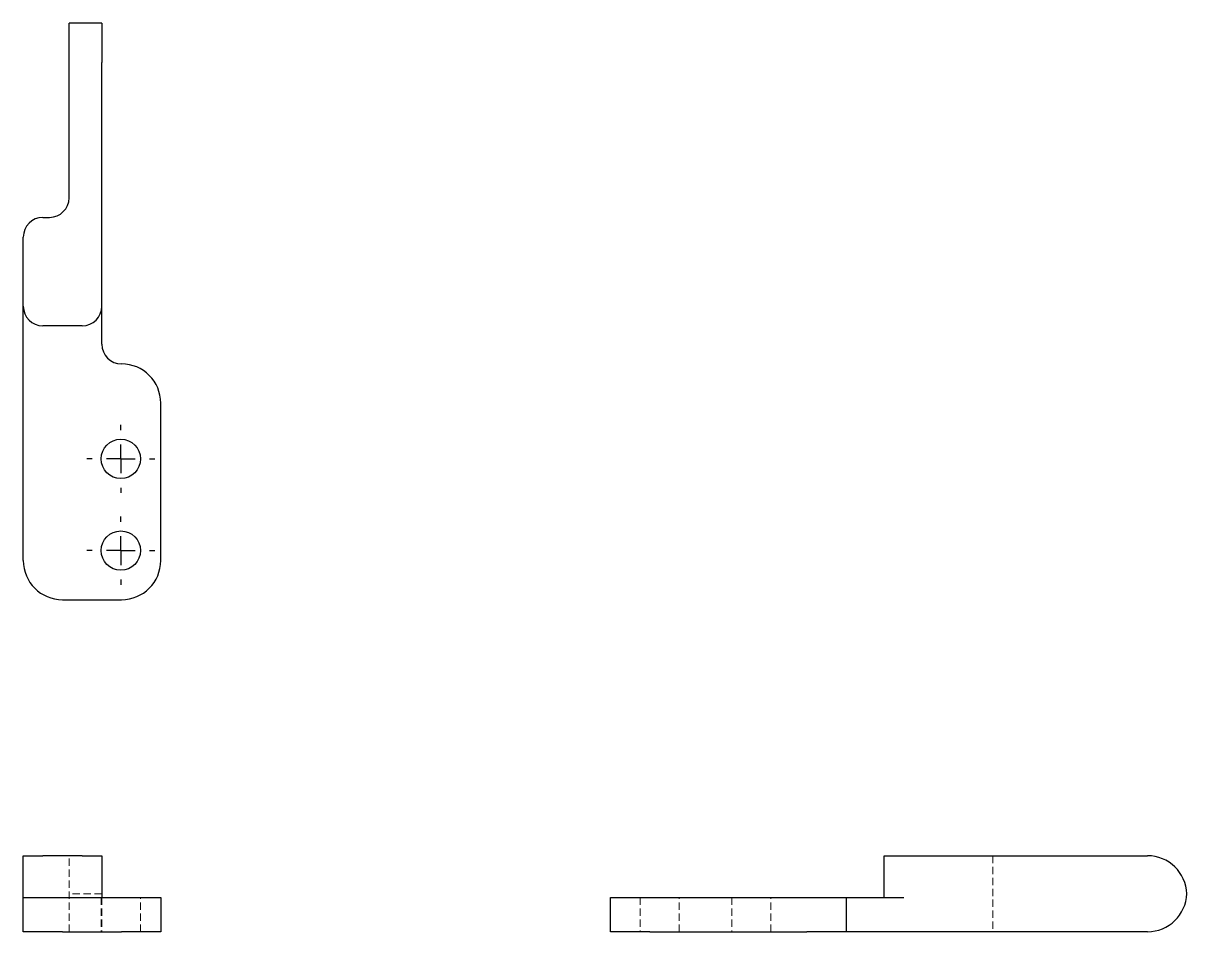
# Model space of a CAD drawing. Header units: millimetres. Extents: x 71 to 273, y 50 to 208.
import ezdxf

# ---------------------------------------------------------------- set-up
doc = ezdxf.new("R2010")
doc.units = ezdxf.units.MM
doc.linetypes.add('HIDDEN', pattern=[1.905, 1.27, -0.635])
doc.layers.add('10', color=7, linetype='Continuous')

# ---------------------------------------------------------------- blocks, each defined once
blk = doc.blocks.new('SW_CENTERMARKSYMBOL_0')
at = {"layer": '10', "color": 0}
for p, q in [((0, 5), (0, 5.91)), ((0, 0), (0, 2.5)), ((-5, 0), (-5.91, 0)), ((0, 0), (-2.5, 0)), ((0, 0), (0, -2.5)), ((0, 0), (2.5, 0)), ((5, 0), (5.91, 0)), ((0, -5), (0, -5.91))]:
    blk.add_line(p, q, dxfattribs=at)
blk = doc.blocks.new('SW_CENTERMARKSYMBOL_1')
at = {"layer": '10', "color": 0}
for p, q in [((0, 5), (0, 5.91)), ((0, 0), (0, 2.5)), ((-5, 0), (-5.91, 0)), ((0, 0), (-2.5, 0)), ((0, 0), (0, -2.5)), ((0, 0), (2.5, 0)), ((5, 0), (5.91, 0)), ((0, -5), (0, -5.91))]:
    blk.add_line(p, q, dxfattribs=at)

msp = doc.modelspace()

# ---------------------------------------------------------------- linework, layer by layer
at = {"color": 7, "linetype": 'Continuous', "lineweight": 25}
for p, q in [((84.7, 208), (79.02, 208)), ((79.02, 201.19), (79.02, 208)), ((84.7, 208), (84.7, 201.19)), ((79.02, 177.74), (79.02, 201.19)), ((84.7, 158.92), (84.7, 201.19)), ((74.48, 174.33), (75.61, 174.33)), ((71.07, 158.92), (71.07, 170.92)), ((71.07, 114.82), (71.07, 158.92)), ((84.7, 152.32), (84.7, 158.92)), ((81.3, 155.51), (74.48, 155.51)), ((94.93, 114.82), (94.93, 142.09)), ((77.89, 108), (88.11, 108)), ((71.07, 63.59), (74.48, 63.59)), ((71.07, 56.32), (71.07, 63.59)), ((81.3, 63.59), (74.48, 63.59)), ((81.3, 63.59), (84.7, 63.59)), ((84.7, 63.59), (84.7, 56.32)), ((220.51, 56.32), (220.51, 63.59)), ((220.51, 63.59), (223.92, 63.59)), ((223.92, 63.59), (266.19, 63.59)), ((71.07, 50.41), (71.07, 56.32)), ((71.07, 56.32), (77.89, 56.32)), ((77.89, 56.32), (88.11, 56.32)), ((88.11, 56.32), (94.93, 56.32)), ((94.93, 56.32), (94.93, 50.41)), ((173, 50.41), (173, 56.32)), ((173, 56.32), (179.82, 56.32)), ((179.82, 56.32), (207.09, 56.32)), ((207.09, 56.32), (213.91, 56.32)), ((213.91, 56.32), (213.91, 50.41)), ((213.91, 56.32), (217.32, 56.32)), ((217.32, 56.32), (223.92, 56.32)), ((77.89, 50.41), (71.07, 50.41)), ((77.89, 50.41), (88.11, 50.41)), ((94.93, 50.41), (88.11, 50.41)), ((179.82, 50.41), (173, 50.41)), ((179.82, 50.41), (207.09, 50.41)), ((213.91, 50.41), (207.09, 50.41)), ((217.32, 50.41), (213.91, 50.41)), ((266.19, 50.41), (217.32, 50.41))]:
    msp.add_line(p, q, dxfattribs=at)
at = {"color": 7, "linetype": 'HIDDEN', "lineweight": 18}
for p, q in [((79.02, 50.41), (79.02, 63.59)), ((239.33, 63.59), (239.33, 50.41)), ((84.7, 57), (79.02, 57)), ((84.59, 56.32), (84.59, 50.41)), ((84.7, 56.32), (84.7, 50.41)), ((91.41, 50.41), (91.41, 56.32)), ((178.11, 56.32), (178.11, 50.41)), ((184.93, 50.41), (184.93, 56.32)), ((194.02, 56.32), (194.02, 50.41)), ((200.84, 50.41), (200.84, 56.32))]:
    msp.add_line(p, q, dxfattribs=at)
at = {"color": 7, "linetype": 'Continuous', "lineweight": 25}
for centre in [(88, 132.43), (88, 116.52)]:
    msp.add_circle(centre, 3.41, dxfattribs=at)
for centre, radius, start, end in [((75.61, 177.74), 3.41, 270, 0), ((74.48, 170.92), 3.41, 90, 180), ((74.48, 158.92), 3.41, 180, 270), ((81.3, 158.92), 3.41, 270, 0), ((88.11, 152.32), 3.41, 180, 270), ((88.11, 142.09), 6.82, 0, 90), ((77.89, 114.82), 6.82, 180, 270), ((88.11, 114.82), 6.82, 270, 0), ((266.19, 56.77), 6.82, 1.9102, 90), ((266.19, 57.23), 6.82, 270, 358.0898)]:
    msp.add_arc(centre, radius, start, end, dxfattribs=at)

# ---------------------------------------------------------------- block references
at = {"layer": '10'}
for name, p in [('SW_CENTERMARKSYMBOL_1', (88, 132.43)), ('SW_CENTERMARKSYMBOL_0', (88, 116.52))]:
    msp.add_blockref(name, p, dxfattribs=at)

doc.saveas('drawing.dxf')
